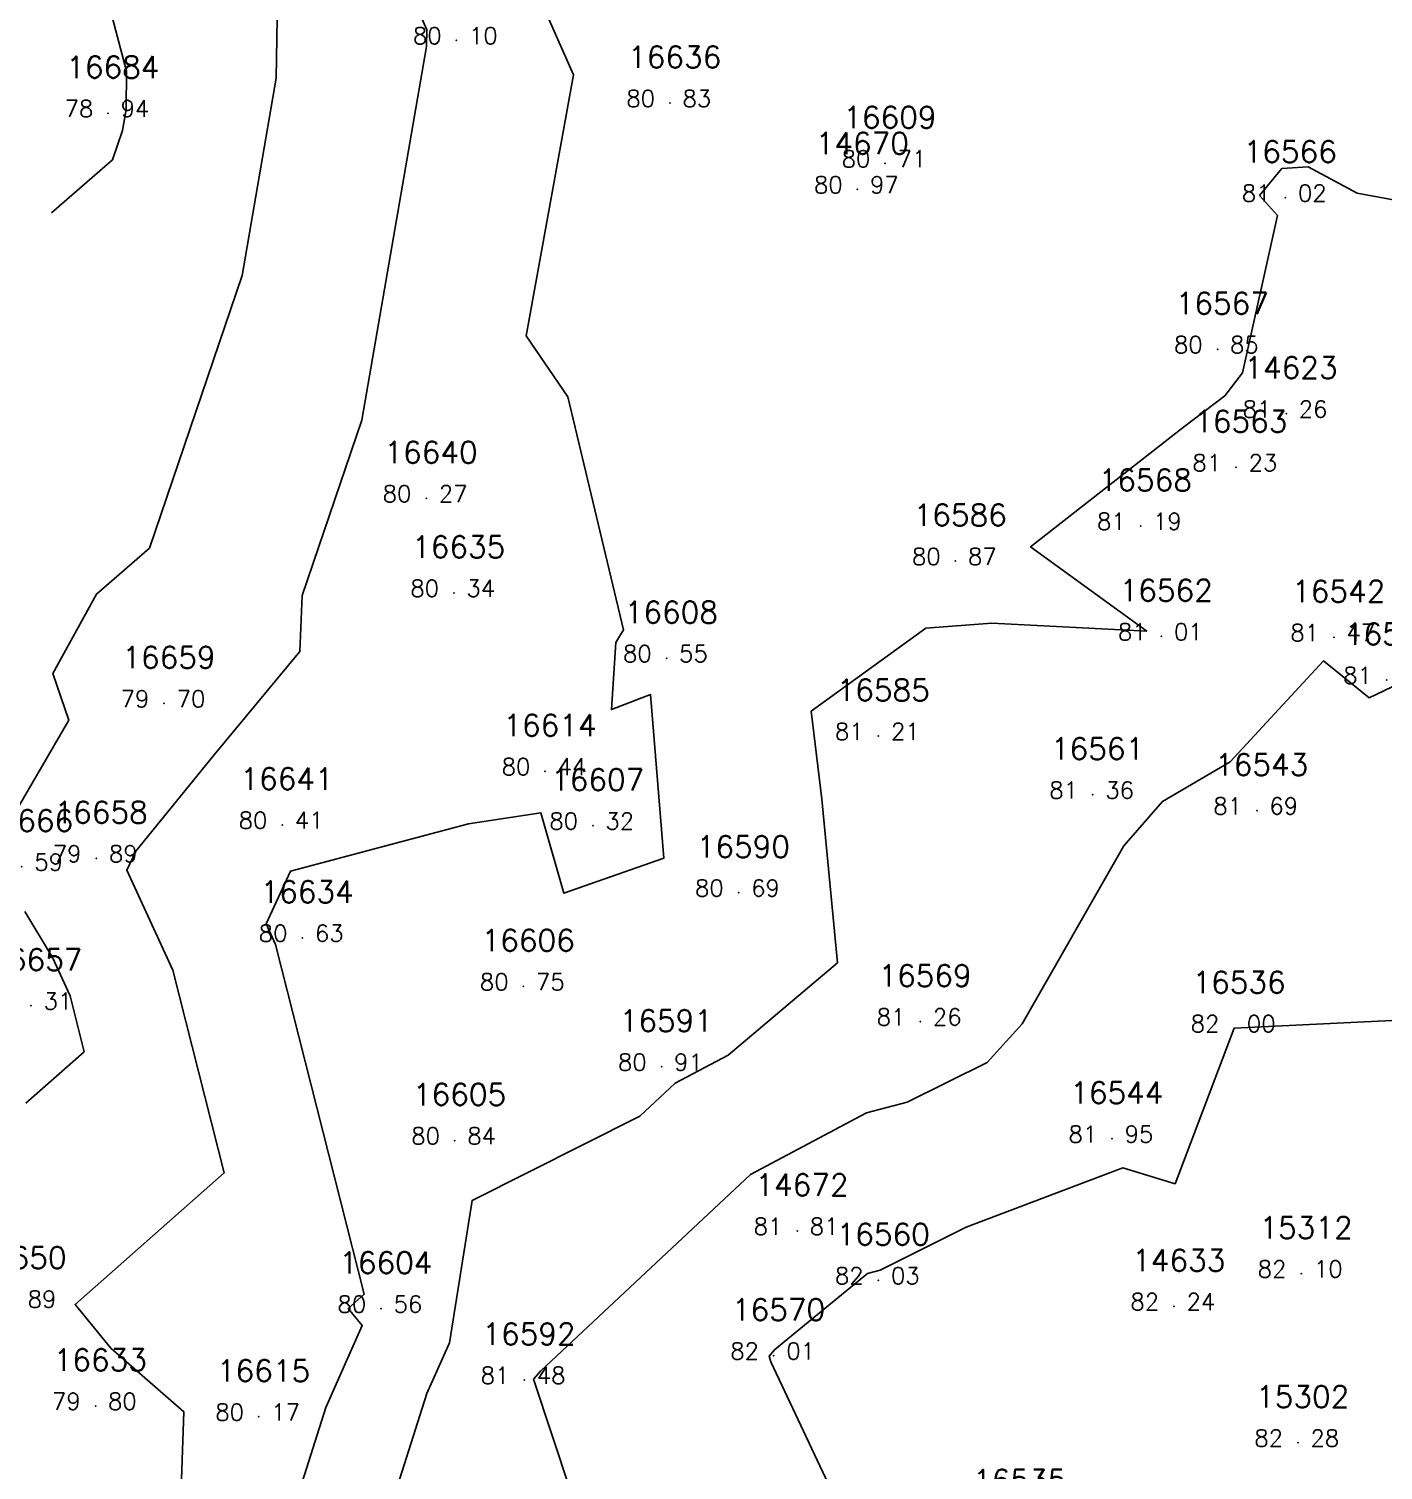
# Model space of a CAD drawing. Header units: millimetres. Extents: x 1412565 to 1412813, y 4931476 to 4931699.
# Drawn here: x 1412628.52 to 1412644.7, y 4931506.77 to 4931523.99 of the extents above; entities that cross this region are included whole.
import ezdxf
from ezdxf.enums import TextEntityAlignment as Align

# ---------------------------------------------------------------- set-up
doc = ezdxf.new("R2010")
doc.units = ezdxf.units.MM
for name, color, linetype in [('CIVIL', 50, 'Continuous'), ('CIVIL-DRAW', 80, 'Continuous'), ('CIVIL-NONAME', 130, 'Continuous'), ('CIVIL-TEXT', 240, 'Continuous'), ('CIVIL-Z', 50, 'Continuous'), ('Tcontours0', 7, 'Continuous'), ('Tcontours1', 7, 'Continuous'), ('Tcontours2', 7, 'Continuous')]:
    doc.layers.add(name, color=color, linetype=linetype)
doc.styles.add('CIVILCADMAIN', font='TXT.SHX')
doc.styles.get("Standard").update_dxf_attribs({"font": 'arial.ttf'})

# ---------------------------------------------------------------- blocks, each defined once
blk = doc.blocks.new('CIVIL-ZZ')
at = {"layer": 'CIVIL-DRAW'}
blk.add_point((0, 0), dxfattribs=at)
at = {"layer": 'CIVIL-NONAME'}
blk.add_attdef('NAME', text='', height=1.8, dxfattribs=at).set_placement((0, 2.1), align=Align.CENTER)
at = {"layer": 'CIVIL-TEXT', "flags": 8}
blk.add_attdef('TEXT', text='', height=2, dxfattribs=at).set_placement((0.2, -3.3), align=Align.CENTER)
at = {"layer": 'CIVIL-Z'}
blk.add_attdef('Z1', text='', height=1.6, dxfattribs=at).set_placement((-0.75, -0.225), align=Align.RIGHT)
blk.add_attdef('Z2', (0.75, -0.225), '', height=1.6, dxfattribs=at)

msp = doc.modelspace()

# ---------------------------------------------------------------- linework, layer by layer
at = {"layer": 'Tcontours0', "elevation": 80}
msp.add_lwpolyline([(1412628.766, 4931502.573), (1412629.546, 4931503.304), (1412629.661, 4931503.463), (1412629.735, 4931503.725), (1412630.136, 4931504.853), (1412630.146, 4931505.593), (1412630.32, 4931505.862), (1412630.374, 4931507.47), (1412629.503, 4931508.23), (1412629.077, 4931508.75), (1412630.857, 4931510.322), (1412630.244, 4931512.743), (1412629.696, 4931513.939), (1412629.8, 4931514.165), (1412630.736, 4931515.317), (1412631.762, 4931516.549), (1412631.787, 4931517.219), (1412632.499, 4931519.314), (1412633.271, 4931523.775), (1412633.275, 4931523.974), (1412632.721, 4931525.241)], dxfattribs=at)
at = {"layer": 'Tcontours1'}
for points, elevation in [([(1412628.793, 4931521.789), (1412629.523, 4931522.423), (1412629.641, 4931522.772), (1412629.685, 4931523.025), (1412629.692, 4931523.482), (1412629.345, 4931524.797)], 79), ([(1412632.9, 4931506.496), (1412633.278, 4931507.689), (1412633.548, 4931508.293), (1412633.818, 4931509.995), (1412635.821, 4931510.999), (1412636.242, 4931511.394), (1412636.875, 4931511.729), (1412638.18, 4931512.832), (1412637.996, 4931514.785), (1412637.865, 4931515.836), (1412639.238, 4931516.831), (1412640.025, 4931516.89), (1412641.874, 4931516.794), (1412640.488, 4931517.801), (1412642.314, 4931519.229), (1412642.807, 4931519.603), (1412643.02, 4931519.878), (1412643.435, 4931521.757), (1412643.222, 4931521.996), (1412643.489, 4931522.318), (1412643.802, 4931522.339), (1412644.388, 4931522.026), (1412647.083, 4931521.526)], 81), ([(1412638.591, 4931505.505), (1412637.387, 4931508.065), (1412637.364, 4931508.135), (1412637.434, 4931508.215), (1412638.538, 4931509.12), (1412638.689, 4931509.16), (1412639.716, 4931509.674), (1412641.588, 4931510.385), (1412642.213, 4931510.193), (1412642.92, 4931512.05), (1412645.459, 4931512.174)], 82)]:
    msp.add_lwpolyline(points, dxfattribs=dict(at, elevation=elevation))
at = {"layer": 'Tcontours2'}
for points, elevation in [([(1412628.086, 4931514.161), (1412629.001, 4931515.73), (1412628.809, 4931516.286), (1412629.333, 4931517.237), (1412629.964, 4931517.785), (1412631.07, 4931521.043), (1412631.478, 4931523.4), (1412631.497, 4931524.593)], 79.5), ([(1412631.297, 4931505.086), (1412632.069, 4931507.521), (1412632.505, 4931508.502), (1412632.339, 4931508.705), (1412632.529, 4931508.874), (1412631.471, 4931513.05), (1412631.358, 4931513.297), (1412631.648, 4931513.928), (1412633.774, 4931514.492), (1412634.64, 4931514.623), (1412634.913, 4931513.666), (1412636.106, 4931514.081), (1412635.949, 4931516.035), (1412635.481, 4931515.856), (1412635.535, 4931516.656), (1412635.627, 4931516.811), (1412634.962, 4931519.592), (1412634.465, 4931520.319), (1412635.027, 4931523.439), (1412634.611, 4931524.385)], 80.5), ([(1412634.992, 4931506.526), (1412634.552, 4931507.861), (1412634.638, 4931507.958), (1412637.142, 4931510.305), (1412638.529, 4931511.039), (1412639.014, 4931511.167), (1412639.967, 4931511.643), (1412640.386, 4931512.104), (1412641.6, 4931514.23), (1412642.062, 4931514.759), (1412642.871, 4931515.231), (1412643.985, 4931516.438), (1412644.529, 4931515.997), (1412644.805, 4931516.127)], 81.5), ([(1412628.488, 4931511.154), (1412629.185, 4931511.77), (1412629.016, 4931512.437), (1412628.806, 4931512.897), (1412628.475, 4931513.446)], 79.5)]:
    msp.add_lwpolyline(points, dxfattribs=dict(at, elevation=elevation))

# ---------------------------------------------------------------- block references
at = {"layer": 'CIVIL'}
ref = msp.add_blockref('CIVIL-ZZ', (1412633.63, 4931523.85, 80.1), dxfattribs=dict(at, xscale=0.2, yscale=0.2))
ref.add_attrib('Z2', '10', (1412633.78, 4931523.805), dxfattribs={"layer": 'CIVIL-Z', "height": 0.2, "style": 'CIVILCADMAIN'})
ref.add_attrib('Z1', '80', (1412633.11, 4931523.805), dxfattribs={"layer": 'CIVIL-Z', "height": 0.2, "style": 'CIVILCADMAIN'})
ref.add_attrib('NAME', '16660', (1412633.13, 4931524.27), dxfattribs={"layer": 'CIVIL-NONAME', "height": 0.26, "style": 'CIVILCADMAIN'})
ref = msp.add_blockref('CIVIL-ZZ', (1412636.18, 4931523.1, 80.83), dxfattribs=dict(at, xscale=0.2, yscale=0.2))
ref.add_attrib('Z2', '83', (1412636.33, 4931523.055), dxfattribs={"layer": 'CIVIL-Z', "height": 0.2, "style": 'CIVILCADMAIN'})
ref.add_attrib('Z1', '80', (1412635.66, 4931523.055), dxfattribs={"layer": 'CIVIL-Z', "height": 0.2, "style": 'CIVILCADMAIN'})
ref.add_attrib('NAME', '16636', (1412635.68, 4931523.52), dxfattribs={"layer": 'CIVIL-NONAME', "height": 0.26, "style": 'CIVILCADMAIN'})
ref = msp.add_blockref('CIVIL-ZZ', (1412629.47, 4931522.98, 78.94), dxfattribs=dict(at, xscale=0.2, yscale=0.2))
ref.add_attrib('Z2', '94', (1412629.62, 4931522.935), dxfattribs={"layer": 'CIVIL-Z', "height": 0.2, "style": 'CIVILCADMAIN'})
ref.add_attrib('Z1', '78', (1412628.95, 4931522.935), dxfattribs={"layer": 'CIVIL-Z', "height": 0.2, "style": 'CIVILCADMAIN'})
ref.add_attrib('NAME', '16684', (1412628.97, 4931523.4), dxfattribs={"layer": 'CIVIL-NONAME', "height": 0.26, "style": 'CIVILCADMAIN'})
ref = msp.add_blockref('CIVIL-ZZ', (1412638.75, 4931522.38, 80.71), dxfattribs=dict(at, xscale=0.2, yscale=0.2))
ref.add_attrib('Z2', '71', (1412638.9, 4931522.335), dxfattribs={"layer": 'CIVIL-Z', "height": 0.2, "style": 'CIVILCADMAIN'})
ref.add_attrib('Z1', '80', (1412638.23, 4931522.335), dxfattribs={"layer": 'CIVIL-Z', "height": 0.2, "style": 'CIVILCADMAIN'})
ref.add_attrib('NAME', '16609', (1412638.25, 4931522.8), dxfattribs={"layer": 'CIVIL-NONAME', "height": 0.26, "style": 'CIVILCADMAIN'})
ref = msp.add_blockref('CIVIL-ZZ', (1412638.42, 4931522.07, 80.97), dxfattribs=dict(at, xscale=0.2, yscale=0.2))
ref.add_attrib('Z2', '97', (1412638.57, 4931522.025), dxfattribs={"layer": 'CIVIL-Z', "height": 0.2, "style": 'CIVILCADMAIN'})
ref.add_attrib('Z1', '80', (1412637.9, 4931522.025), dxfattribs={"layer": 'CIVIL-Z', "height": 0.2, "style": 'CIVILCADMAIN'})
ref.add_attrib('NAME', '14670', (1412637.92, 4931522.49), dxfattribs={"layer": 'CIVIL-NONAME', "height": 0.26, "style": 'CIVILCADMAIN'})
ref = msp.add_blockref('CIVIL-ZZ', (1412643.53, 4931521.97, 81.02), dxfattribs=dict(at, xscale=0.2, yscale=0.2))
ref.add_attrib('Z2', '02', (1412643.68, 4931521.925), dxfattribs={"layer": 'CIVIL-Z', "height": 0.2, "style": 'CIVILCADMAIN'})
ref.add_attrib('Z1', '81', (1412643.01, 4931521.925), dxfattribs={"layer": 'CIVIL-Z', "height": 0.2, "style": 'CIVILCADMAIN'})
ref.add_attrib('NAME', '16566', (1412643.03, 4931522.39), dxfattribs={"layer": 'CIVIL-NONAME', "height": 0.26, "style": 'CIVILCADMAIN'})
ref = msp.add_blockref('CIVIL-ZZ', (1412642.72, 4931520.16, 80.85), dxfattribs=dict(at, xscale=0.2, yscale=0.2))
ref.add_attrib('Z2', '85', (1412642.87, 4931520.115), dxfattribs={"layer": 'CIVIL-Z', "height": 0.2, "style": 'CIVILCADMAIN'})
ref.add_attrib('Z1', '80', (1412642.2, 4931520.115), dxfattribs={"layer": 'CIVIL-Z', "height": 0.2, "style": 'CIVILCADMAIN'})
ref.add_attrib('NAME', '16567', (1412642.22, 4931520.58), dxfattribs={"layer": 'CIVIL-NONAME', "height": 0.26, "style": 'CIVILCADMAIN'})
ref = msp.add_blockref('CIVIL-ZZ', (1412643.54, 4931519.39, 81.26), dxfattribs=dict(at, xscale=0.2, yscale=0.2))
ref.add_attrib('Z2', '26', (1412643.69, 4931519.345), dxfattribs={"layer": 'CIVIL-Z', "height": 0.2, "style": 'CIVILCADMAIN'})
ref.add_attrib('Z1', '81', (1412643.02, 4931519.345), dxfattribs={"layer": 'CIVIL-Z', "height": 0.2, "style": 'CIVILCADMAIN'})
ref.add_attrib('NAME', '14623', (1412643.04, 4931519.81), dxfattribs={"layer": 'CIVIL-NONAME', "height": 0.26, "style": 'CIVILCADMAIN'})
ref = msp.add_blockref('CIVIL-ZZ', (1412642.94, 4931518.75, 81.23), dxfattribs=dict(at, xscale=0.2, yscale=0.2))
ref.add_attrib('Z2', '23', (1412643.09, 4931518.705), dxfattribs={"layer": 'CIVIL-Z', "height": 0.2, "style": 'CIVILCADMAIN'})
ref.add_attrib('Z1', '81', (1412642.42, 4931518.705), dxfattribs={"layer": 'CIVIL-Z', "height": 0.2, "style": 'CIVILCADMAIN'})
ref.add_attrib('NAME', '16563', (1412642.44, 4931519.17), dxfattribs={"layer": 'CIVIL-NONAME', "height": 0.26, "style": 'CIVILCADMAIN'})
ref = msp.add_blockref('CIVIL-ZZ', (1412633.27, 4931518.38, 80.27), dxfattribs=dict(at, xscale=0.2, yscale=0.2))
ref.add_attrib('Z2', '27', (1412633.42, 4931518.335), dxfattribs={"layer": 'CIVIL-Z', "height": 0.2, "style": 'CIVILCADMAIN'})
ref.add_attrib('Z1', '80', (1412632.75, 4931518.335), dxfattribs={"layer": 'CIVIL-Z', "height": 0.2, "style": 'CIVILCADMAIN'})
ref.add_attrib('NAME', '16640', (1412632.77, 4931518.8), dxfattribs={"layer": 'CIVIL-NONAME', "height": 0.26, "style": 'CIVILCADMAIN'})
ref = msp.add_blockref('CIVIL-ZZ', (1412641.8, 4931518.05, 81.19), dxfattribs=dict(at, xscale=0.2, yscale=0.2))
ref.add_attrib('Z2', '19', (1412641.95, 4931518.005), dxfattribs={"layer": 'CIVIL-Z', "height": 0.2, "style": 'CIVILCADMAIN'})
ref.add_attrib('Z1', '81', (1412641.28, 4931518.005), dxfattribs={"layer": 'CIVIL-Z', "height": 0.2, "style": 'CIVILCADMAIN'})
ref.add_attrib('NAME', '16568', (1412641.3, 4931518.47), dxfattribs={"layer": 'CIVIL-NONAME', "height": 0.26, "style": 'CIVILCADMAIN'})
ref = msp.add_blockref('CIVIL-ZZ', (1412639.59, 4931517.63, 80.87), dxfattribs=dict(at, xscale=0.2, yscale=0.2))
ref.add_attrib('Z2', '87', (1412639.74, 4931517.585), dxfattribs={"layer": 'CIVIL-Z', "height": 0.2, "style": 'CIVILCADMAIN'})
ref.add_attrib('Z1', '80', (1412639.07, 4931517.585), dxfattribs={"layer": 'CIVIL-Z', "height": 0.2, "style": 'CIVILCADMAIN'})
ref.add_attrib('NAME', '16586', (1412639.09, 4931518.05), dxfattribs={"layer": 'CIVIL-NONAME', "height": 0.26, "style": 'CIVILCADMAIN'})
ref = msp.add_blockref('CIVIL-ZZ', (1412633.6, 4931517.25, 80.34), dxfattribs=dict(at, xscale=0.2, yscale=0.2))
ref.add_attrib('Z2', '34', (1412633.75, 4931517.205), dxfattribs={"layer": 'CIVIL-Z', "height": 0.2, "style": 'CIVILCADMAIN'})
ref.add_attrib('Z1', '80', (1412633.08, 4931517.205), dxfattribs={"layer": 'CIVIL-Z', "height": 0.2, "style": 'CIVILCADMAIN'})
ref.add_attrib('NAME', '16635', (1412633.1, 4931517.67), dxfattribs={"layer": 'CIVIL-NONAME', "height": 0.26, "style": 'CIVILCADMAIN'})
ref = msp.add_blockref('CIVIL-ZZ', (1412642.05, 4931516.73, 81.01), dxfattribs=dict(at, xscale=0.2, yscale=0.2))
ref.add_attrib('Z2', '01', (1412642.2, 4931516.685), dxfattribs={"layer": 'CIVIL-Z', "height": 0.2, "style": 'CIVILCADMAIN'})
ref.add_attrib('Z1', '81', (1412641.53, 4931516.685), dxfattribs={"layer": 'CIVIL-Z', "height": 0.2, "style": 'CIVILCADMAIN'})
ref.add_attrib('NAME', '16562', (1412641.55, 4931517.15), dxfattribs={"layer": 'CIVIL-NONAME', "height": 0.26, "style": 'CIVILCADMAIN'})
ref = msp.add_blockref('CIVIL-ZZ', (1412644.11, 4931516.72, 81.47), dxfattribs=dict(at, xscale=0.2, yscale=0.2))
ref.add_attrib('Z2', '47', (1412644.26, 4931516.675), dxfattribs={"layer": 'CIVIL-Z', "height": 0.2, "style": 'CIVILCADMAIN'})
ref.add_attrib('Z1', '81', (1412643.59, 4931516.675), dxfattribs={"layer": 'CIVIL-Z', "height": 0.2, "style": 'CIVILCADMAIN'})
ref.add_attrib('NAME', '16542', (1412643.61, 4931517.14), dxfattribs={"layer": 'CIVIL-NONAME', "height": 0.26, "style": 'CIVILCADMAIN'})
ref = msp.add_blockref('CIVIL-ZZ', (1412636.14, 4931516.47, 80.55), dxfattribs=dict(at, xscale=0.2, yscale=0.2))
ref.add_attrib('Z2', '55', (1412636.29, 4931516.425), dxfattribs={"layer": 'CIVIL-Z', "height": 0.2, "style": 'CIVILCADMAIN'})
ref.add_attrib('Z1', '80', (1412635.62, 4931516.425), dxfattribs={"layer": 'CIVIL-Z', "height": 0.2, "style": 'CIVILCADMAIN'})
ref.add_attrib('NAME', '16608', (1412635.64, 4931516.89), dxfattribs={"layer": 'CIVIL-NONAME', "height": 0.26, "style": 'CIVILCADMAIN'})
ref = msp.add_blockref('CIVIL-ZZ', (1412644.74, 4931516.21, 81.47), dxfattribs=dict(at, xscale=0.2, yscale=0.2))
ref.add_attrib('Z2', '47', (1412644.89, 4931516.165), dxfattribs={"layer": 'CIVIL-Z', "height": 0.2, "style": 'CIVILCADMAIN'})
ref.add_attrib('Z1', '81', (1412644.22, 4931516.165), dxfattribs={"layer": 'CIVIL-Z', "height": 0.2, "style": 'CIVILCADMAIN'})
ref.add_attrib('NAME', '16537', (1412644.24, 4931516.63), dxfattribs={"layer": 'CIVIL-NONAME', "height": 0.26, "style": 'CIVILCADMAIN'})
ref = msp.add_blockref('CIVIL-ZZ', (1412630.14, 4931515.93, 79.7), dxfattribs=dict(at, xscale=0.2, yscale=0.2))
ref.add_attrib('Z2', '70', (1412630.29, 4931515.885), dxfattribs={"layer": 'CIVIL-Z', "height": 0.2, "style": 'CIVILCADMAIN'})
ref.add_attrib('Z1', '79', (1412629.62, 4931515.885), dxfattribs={"layer": 'CIVIL-Z', "height": 0.2, "style": 'CIVILCADMAIN'})
ref.add_attrib('NAME', '16659', (1412629.64, 4931516.35), dxfattribs={"layer": 'CIVIL-NONAME', "height": 0.26, "style": 'CIVILCADMAIN'})
ref = msp.add_blockref('CIVIL-ZZ', (1412638.67, 4931515.54, 81.21), dxfattribs=dict(at, xscale=0.2, yscale=0.2))
ref.add_attrib('Z2', '21', (1412638.82, 4931515.495), dxfattribs={"layer": 'CIVIL-Z', "height": 0.2, "style": 'CIVILCADMAIN'})
ref.add_attrib('Z1', '81', (1412638.15, 4931515.495), dxfattribs={"layer": 'CIVIL-Z', "height": 0.2, "style": 'CIVILCADMAIN'})
ref.add_attrib('NAME', '16585', (1412638.17, 4931515.96), dxfattribs={"layer": 'CIVIL-NONAME', "height": 0.26, "style": 'CIVILCADMAIN'})
ref = msp.add_blockref('CIVIL-ZZ', (1412634.69, 4931515.12, 80.44), dxfattribs=dict(at, xscale=0.2, yscale=0.2))
ref.add_attrib('Z2', '44', (1412634.84, 4931515.075), dxfattribs={"layer": 'CIVIL-Z', "height": 0.2, "style": 'CIVILCADMAIN'})
ref.add_attrib('Z1', '80', (1412634.17, 4931515.075), dxfattribs={"layer": 'CIVIL-Z', "height": 0.2, "style": 'CIVILCADMAIN'})
ref.add_attrib('NAME', '16614', (1412634.19, 4931515.54), dxfattribs={"layer": 'CIVIL-NONAME', "height": 0.26, "style": 'CIVILCADMAIN'})
ref = msp.add_blockref('CIVIL-ZZ', (1412641.23, 4931514.84, 81.36), dxfattribs=dict(at, xscale=0.2, yscale=0.2))
ref.add_attrib('Z2', '36', (1412641.38, 4931514.795), dxfattribs={"layer": 'CIVIL-Z', "height": 0.2, "style": 'CIVILCADMAIN'})
ref.add_attrib('Z1', '81', (1412640.71, 4931514.795), dxfattribs={"layer": 'CIVIL-Z', "height": 0.2, "style": 'CIVILCADMAIN'})
ref.add_attrib('NAME', '16561', (1412640.73, 4931515.26), dxfattribs={"layer": 'CIVIL-NONAME', "height": 0.26, "style": 'CIVILCADMAIN'})
ref = msp.add_blockref('CIVIL-ZZ', (1412643.19, 4931514.65, 81.69), dxfattribs=dict(at, xscale=0.2, yscale=0.2))
ref.add_attrib('Z2', '69', (1412643.34, 4931514.605), dxfattribs={"layer": 'CIVIL-Z', "height": 0.2, "style": 'CIVILCADMAIN'})
ref.add_attrib('Z1', '81', (1412642.67, 4931514.605), dxfattribs={"layer": 'CIVIL-Z', "height": 0.2, "style": 'CIVILCADMAIN'})
ref.add_attrib('NAME', '16543', (1412642.69, 4931515.07), dxfattribs={"layer": 'CIVIL-NONAME', "height": 0.26, "style": 'CIVILCADMAIN'})
ref = msp.add_blockref('CIVIL-ZZ', (1412631.55, 4931514.48, 80.41), dxfattribs=dict(at, xscale=0.2, yscale=0.2))
ref.add_attrib('Z2', '41', (1412631.7, 4931514.435), dxfattribs={"layer": 'CIVIL-Z', "height": 0.2, "style": 'CIVILCADMAIN'})
ref.add_attrib('Z1', '80', (1412631.03, 4931514.435), dxfattribs={"layer": 'CIVIL-Z', "height": 0.2, "style": 'CIVILCADMAIN'})
ref.add_attrib('NAME', '16641', (1412631.05, 4931514.9), dxfattribs={"layer": 'CIVIL-NONAME', "height": 0.26, "style": 'CIVILCADMAIN'})
ref = msp.add_blockref('CIVIL-ZZ', (1412635.26, 4931514.47, 80.32), dxfattribs=dict(at, xscale=0.2, yscale=0.2))
ref.add_attrib('Z2', '32', (1412635.41, 4931514.425), dxfattribs={"layer": 'CIVIL-Z', "height": 0.2, "style": 'CIVILCADMAIN'})
ref.add_attrib('Z1', '80', (1412634.74, 4931514.425), dxfattribs={"layer": 'CIVIL-Z', "height": 0.2, "style": 'CIVILCADMAIN'})
ref.add_attrib('NAME', '16607', (1412634.76, 4931514.89), dxfattribs={"layer": 'CIVIL-NONAME', "height": 0.26, "style": 'CIVILCADMAIN'})
ref = msp.add_blockref('CIVIL-ZZ', (1412628.44, 4931513.98, 79.59), dxfattribs=dict(at, xscale=0.2, yscale=0.2))
ref.add_attrib('Z2', '59', (1412628.59, 4931513.935), dxfattribs={"layer": 'CIVIL-Z', "height": 0.2, "style": 'CIVILCADMAIN'})
ref.add_attrib('Z1', '79', (1412627.92, 4931513.935), dxfattribs={"layer": 'CIVIL-Z', "height": 0.2, "style": 'CIVILCADMAIN'})
ref.add_attrib('NAME', '16666', (1412627.94, 4931514.4), dxfattribs={"layer": 'CIVIL-NONAME', "height": 0.26, "style": 'CIVILCADMAIN'})
ref = msp.add_blockref('CIVIL-ZZ', (1412629.33, 4931514.08, 79.89), dxfattribs=dict(at, xscale=0.2, yscale=0.2))
ref.add_attrib('Z2', '89', (1412629.48, 4931514.035), dxfattribs={"layer": 'CIVIL-Z', "height": 0.2, "style": 'CIVILCADMAIN'})
ref.add_attrib('Z1', '79', (1412628.81, 4931514.035), dxfattribs={"layer": 'CIVIL-Z', "height": 0.2, "style": 'CIVILCADMAIN'})
ref.add_attrib('NAME', '16658', (1412628.83, 4931514.5), dxfattribs={"layer": 'CIVIL-NONAME', "height": 0.26, "style": 'CIVILCADMAIN'})
ref = msp.add_blockref('CIVIL-ZZ', (1412637, 4931513.67, 80.69), dxfattribs=dict(at, xscale=0.2, yscale=0.2))
ref.add_attrib('Z2', '69', (1412637.15, 4931513.625), dxfattribs={"layer": 'CIVIL-Z', "height": 0.2, "style": 'CIVILCADMAIN'})
ref.add_attrib('Z1', '80', (1412636.48, 4931513.625), dxfattribs={"layer": 'CIVIL-Z', "height": 0.2, "style": 'CIVILCADMAIN'})
ref.add_attrib('NAME', '16590', (1412636.5, 4931514.09), dxfattribs={"layer": 'CIVIL-NONAME', "height": 0.26, "style": 'CIVILCADMAIN'})
ref = msp.add_blockref('CIVIL-ZZ', (1412631.79, 4931513.13, 80.63), dxfattribs=dict(at, xscale=0.2, yscale=0.2))
ref.add_attrib('Z2', '63', (1412631.94, 4931513.085), dxfattribs={"layer": 'CIVIL-Z', "height": 0.2, "style": 'CIVILCADMAIN'})
ref.add_attrib('Z1', '80', (1412631.27, 4931513.085), dxfattribs={"layer": 'CIVIL-Z', "height": 0.2, "style": 'CIVILCADMAIN'})
ref.add_attrib('NAME', '16634', (1412631.29, 4931513.55), dxfattribs={"layer": 'CIVIL-NONAME', "height": 0.26, "style": 'CIVILCADMAIN'})
ref = msp.add_blockref('CIVIL-ZZ', (1412634.43, 4931512.55, 80.75), dxfattribs=dict(at, xscale=0.2, yscale=0.2))
ref.add_attrib('Z2', '75', (1412634.58, 4931512.505), dxfattribs={"layer": 'CIVIL-Z', "height": 0.2, "style": 'CIVILCADMAIN'})
ref.add_attrib('Z1', '80', (1412633.91, 4931512.505), dxfattribs={"layer": 'CIVIL-Z', "height": 0.2, "style": 'CIVILCADMAIN'})
ref.add_attrib('NAME', '16606', (1412633.93, 4931512.97), dxfattribs={"layer": 'CIVIL-NONAME', "height": 0.26, "style": 'CIVILCADMAIN'})
ref = msp.add_blockref('CIVIL-ZZ', (1412628.55, 4931512.32, 79.31), dxfattribs=dict(at, xscale=0.2, yscale=0.2))
ref.add_attrib('Z2', '31', (1412628.7, 4931512.275), dxfattribs={"layer": 'CIVIL-Z', "height": 0.2, "style": 'CIVILCADMAIN'})
ref.add_attrib('Z1', '79', (1412628.03, 4931512.275), dxfattribs={"layer": 'CIVIL-Z', "height": 0.2, "style": 'CIVILCADMAIN'})
ref.add_attrib('NAME', '16657', (1412628.05, 4931512.74), dxfattribs={"layer": 'CIVIL-NONAME', "height": 0.26, "style": 'CIVILCADMAIN'})
ref = msp.add_blockref('CIVIL-ZZ', (1412639.17, 4931512.13, 81.26), dxfattribs=dict(at, xscale=0.2, yscale=0.2))
ref.add_attrib('Z2', '26', (1412639.32, 4931512.085), dxfattribs={"layer": 'CIVIL-Z', "height": 0.2, "style": 'CIVILCADMAIN'})
ref.add_attrib('Z1', '81', (1412638.65, 4931512.085), dxfattribs={"layer": 'CIVIL-Z', "height": 0.2, "style": 'CIVILCADMAIN'})
ref.add_attrib('NAME', '16569', (1412638.67, 4931512.55), dxfattribs={"layer": 'CIVIL-NONAME', "height": 0.26, "style": 'CIVILCADMAIN'})
ref = msp.add_blockref('CIVIL-ZZ', (1412642.92, 4931512.05, 82), dxfattribs=dict(at, xscale=0.2, yscale=0.2))
ref.add_attrib('Z2', '00', (1412643.07, 4931512.005), dxfattribs={"layer": 'CIVIL-Z', "height": 0.2, "style": 'CIVILCADMAIN'})
ref.add_attrib('Z1', '82', (1412642.4, 4931512.005), dxfattribs={"layer": 'CIVIL-Z', "height": 0.2, "style": 'CIVILCADMAIN'})
ref.add_attrib('NAME', '16536', (1412642.42, 4931512.47), dxfattribs={"layer": 'CIVIL-NONAME', "height": 0.26, "style": 'CIVILCADMAIN'})
ref = msp.add_blockref('CIVIL-ZZ', (1412636.08, 4931511.59, 80.91), dxfattribs=dict(at, xscale=0.2, yscale=0.2))
ref.add_attrib('Z2', '91', (1412636.23, 4931511.545), dxfattribs={"layer": 'CIVIL-Z', "height": 0.2, "style": 'CIVILCADMAIN'})
ref.add_attrib('Z1', '80', (1412635.56, 4931511.545), dxfattribs={"layer": 'CIVIL-Z', "height": 0.2, "style": 'CIVILCADMAIN'})
ref.add_attrib('NAME', '16591', (1412635.58, 4931512.01), dxfattribs={"layer": 'CIVIL-NONAME', "height": 0.26, "style": 'CIVILCADMAIN'})
ref = msp.add_blockref('CIVIL-ZZ', (1412633.61, 4931510.71, 80.84), dxfattribs=dict(at, xscale=0.2, yscale=0.2))
ref.add_attrib('Z2', '84', (1412633.76, 4931510.665), dxfattribs={"layer": 'CIVIL-Z', "height": 0.2, "style": 'CIVILCADMAIN'})
ref.add_attrib('Z1', '80', (1412633.09, 4931510.665), dxfattribs={"layer": 'CIVIL-Z', "height": 0.2, "style": 'CIVILCADMAIN'})
ref.add_attrib('NAME', '16605', (1412633.11, 4931511.13), dxfattribs={"layer": 'CIVIL-NONAME', "height": 0.26, "style": 'CIVILCADMAIN'})
ref = msp.add_blockref('CIVIL-ZZ', (1412641.46, 4931510.73, 81.95), dxfattribs=dict(at, xscale=0.2, yscale=0.2))
ref.add_attrib('Z2', '95', (1412641.61, 4931510.685), dxfattribs={"layer": 'CIVIL-Z', "height": 0.2, "style": 'CIVILCADMAIN'})
ref.add_attrib('Z1', '81', (1412640.94, 4931510.685), dxfattribs={"layer": 'CIVIL-Z', "height": 0.2, "style": 'CIVILCADMAIN'})
ref.add_attrib('NAME', '16544', (1412640.96, 4931511.15), dxfattribs={"layer": 'CIVIL-NONAME', "height": 0.26, "style": 'CIVILCADMAIN'})
ref = msp.add_blockref('CIVIL-ZZ', (1412637.7, 4931509.63, 81.81), dxfattribs=dict(at, xscale=0.2, yscale=0.2))
ref.add_attrib('Z2', '81', (1412637.85, 4931509.585), dxfattribs={"layer": 'CIVIL-Z', "height": 0.2, "style": 'CIVILCADMAIN'})
ref.add_attrib('Z1', '81', (1412637.18, 4931509.585), dxfattribs={"layer": 'CIVIL-Z', "height": 0.2, "style": 'CIVILCADMAIN'})
ref.add_attrib('NAME', '14672', (1412637.2, 4931510.05), dxfattribs={"layer": 'CIVIL-NONAME', "height": 0.26, "style": 'CIVILCADMAIN'})
ref = msp.add_blockref('CIVIL-ZZ', (1412643.72, 4931509.12, 82.1), dxfattribs=dict(at, xscale=0.2, yscale=0.2))
ref.add_attrib('Z2', '10', (1412643.87, 4931509.075), dxfattribs={"layer": 'CIVIL-Z', "height": 0.2, "style": 'CIVILCADMAIN'})
ref.add_attrib('Z1', '82', (1412643.2, 4931509.075), dxfattribs={"layer": 'CIVIL-Z', "height": 0.2, "style": 'CIVILCADMAIN'})
ref.add_attrib('NAME', '15312', (1412643.22, 4931509.54), dxfattribs={"layer": 'CIVIL-NONAME', "height": 0.26, "style": 'CIVILCADMAIN'})
ref = msp.add_blockref('CIVIL-ZZ', (1412638.67, 4931509.04, 82.03), dxfattribs=dict(at, xscale=0.2, yscale=0.2))
ref.add_attrib('Z2', '03', (1412638.82, 4931508.995), dxfattribs={"layer": 'CIVIL-Z', "height": 0.2, "style": 'CIVILCADMAIN'})
ref.add_attrib('Z1', '82', (1412638.15, 4931508.995), dxfattribs={"layer": 'CIVIL-Z', "height": 0.2, "style": 'CIVILCADMAIN'})
ref.add_attrib('NAME', '16560', (1412638.17, 4931509.46), dxfattribs={"layer": 'CIVIL-NONAME', "height": 0.26, "style": 'CIVILCADMAIN'})
ref = msp.add_blockref('CIVIL-ZZ', (1412628.36, 4931508.76, 79.89), dxfattribs=dict(at, xscale=0.2, yscale=0.2))
ref.add_attrib('Z2', '89', (1412628.51, 4931508.715), dxfattribs={"layer": 'CIVIL-Z', "height": 0.2, "style": 'CIVILCADMAIN'})
ref.add_attrib('Z1', '79', (1412627.84, 4931508.715), dxfattribs={"layer": 'CIVIL-Z', "height": 0.2, "style": 'CIVILCADMAIN'})
ref.add_attrib('NAME', '14650', (1412627.86, 4931509.18), dxfattribs={"layer": 'CIVIL-NONAME', "height": 0.26, "style": 'CIVILCADMAIN'})
ref = msp.add_blockref('CIVIL-ZZ', (1412632.73, 4931508.7, 80.56), dxfattribs=dict(at, xscale=0.2, yscale=0.2))
ref.add_attrib('Z2', '56', (1412632.88, 4931508.655), dxfattribs={"layer": 'CIVIL-Z', "height": 0.2, "style": 'CIVILCADMAIN'})
ref.add_attrib('Z1', '80', (1412632.21, 4931508.655), dxfattribs={"layer": 'CIVIL-Z', "height": 0.2, "style": 'CIVILCADMAIN'})
ref.add_attrib('NAME', '16604', (1412632.23, 4931509.12), dxfattribs={"layer": 'CIVIL-NONAME', "height": 0.26, "style": 'CIVILCADMAIN'})
ref = msp.add_blockref('CIVIL-ZZ', (1412642.2, 4931508.73, 82.24), dxfattribs=dict(at, xscale=0.2, yscale=0.2))
ref.add_attrib('Z2', '24', (1412642.35, 4931508.685), dxfattribs={"layer": 'CIVIL-Z', "height": 0.2, "style": 'CIVILCADMAIN'})
ref.add_attrib('Z1', '82', (1412641.68, 4931508.685), dxfattribs={"layer": 'CIVIL-Z', "height": 0.2, "style": 'CIVILCADMAIN'})
ref.add_attrib('NAME', '14633', (1412641.7, 4931509.15), dxfattribs={"layer": 'CIVIL-NONAME', "height": 0.26, "style": 'CIVILCADMAIN'})
ref = msp.add_blockref('CIVIL-ZZ', (1412637.42, 4931508.14, 82.01), dxfattribs=dict(at, xscale=0.2, yscale=0.2))
ref.add_attrib('Z2', '01', (1412637.57, 4931508.095), dxfattribs={"layer": 'CIVIL-Z', "height": 0.2, "style": 'CIVILCADMAIN'})
ref.add_attrib('Z1', '82', (1412636.9, 4931508.095), dxfattribs={"layer": 'CIVIL-Z', "height": 0.2, "style": 'CIVILCADMAIN'})
ref.add_attrib('NAME', '16570', (1412636.92, 4931508.56), dxfattribs={"layer": 'CIVIL-NONAME', "height": 0.26, "style": 'CIVILCADMAIN'})
ref = msp.add_blockref('CIVIL-ZZ', (1412634.44, 4931507.85, 81.48), dxfattribs=dict(at, xscale=0.2, yscale=0.2))
ref.add_attrib('Z2', '48', (1412634.59, 4931507.805), dxfattribs={"layer": 'CIVIL-Z', "height": 0.2, "style": 'CIVILCADMAIN'})
ref.add_attrib('Z1', '81', (1412633.92, 4931507.805), dxfattribs={"layer": 'CIVIL-Z', "height": 0.2, "style": 'CIVILCADMAIN'})
ref.add_attrib('NAME', '16592', (1412633.94, 4931508.27), dxfattribs={"layer": 'CIVIL-NONAME', "height": 0.26, "style": 'CIVILCADMAIN'})
ref = msp.add_blockref('CIVIL-ZZ', (1412629.32, 4931507.54, 79.8), dxfattribs=dict(at, xscale=0.2, yscale=0.2))
ref.add_attrib('Z2', '80', (1412629.47, 4931507.495), dxfattribs={"layer": 'CIVIL-Z', "height": 0.2, "style": 'CIVILCADMAIN'})
ref.add_attrib('Z1', '79', (1412628.8, 4931507.495), dxfattribs={"layer": 'CIVIL-Z', "height": 0.2, "style": 'CIVILCADMAIN'})
ref.add_attrib('NAME', '16633', (1412628.82, 4931507.96), dxfattribs={"layer": 'CIVIL-NONAME', "height": 0.26, "style": 'CIVILCADMAIN'})
ref = msp.add_blockref('CIVIL-ZZ', (1412631.27, 4931507.41, 80.17), dxfattribs=dict(at, xscale=0.2, yscale=0.2))
ref.add_attrib('Z2', '17', (1412631.42, 4931507.365), dxfattribs={"layer": 'CIVIL-Z', "height": 0.2, "style": 'CIVILCADMAIN'})
ref.add_attrib('Z1', '80', (1412630.75, 4931507.365), dxfattribs={"layer": 'CIVIL-Z', "height": 0.2, "style": 'CIVILCADMAIN'})
ref.add_attrib('NAME', '16615', (1412630.77, 4931507.83), dxfattribs={"layer": 'CIVIL-NONAME', "height": 0.26, "style": 'CIVILCADMAIN'})
ref = msp.add_blockref('CIVIL-ZZ', (1412643.68, 4931507.1, 82.28), dxfattribs=dict(at, xscale=0.2, yscale=0.2))
ref.add_attrib('Z2', '28', (1412643.83, 4931507.055), dxfattribs={"layer": 'CIVIL-Z', "height": 0.2, "style": 'CIVILCADMAIN'})
ref.add_attrib('Z1', '82', (1412643.16, 4931507.055), dxfattribs={"layer": 'CIVIL-Z', "height": 0.2, "style": 'CIVILCADMAIN'})
ref.add_attrib('NAME', '15302', (1412643.18, 4931507.52), dxfattribs={"layer": 'CIVIL-NONAME', "height": 0.26, "style": 'CIVILCADMAIN'})
ref = msp.add_blockref('CIVIL-ZZ', (1412640.3, 4931506.1, 82.29), dxfattribs=dict(at, xscale=0.2, yscale=0.2))
ref.add_attrib('Z2', '29', (1412640.45, 4931506.055), dxfattribs={"layer": 'CIVIL-Z', "height": 0.2, "style": 'CIVILCADMAIN'})
ref.add_attrib('Z1', '82', (1412639.78, 4931506.055), dxfattribs={"layer": 'CIVIL-Z', "height": 0.2, "style": 'CIVILCADMAIN'})
ref.add_attrib('NAME', '16535', (1412639.8, 4931506.52), dxfattribs={"layer": 'CIVIL-NONAME', "height": 0.26, "style": 'CIVILCADMAIN'})

doc.saveas('drawing.dxf')
